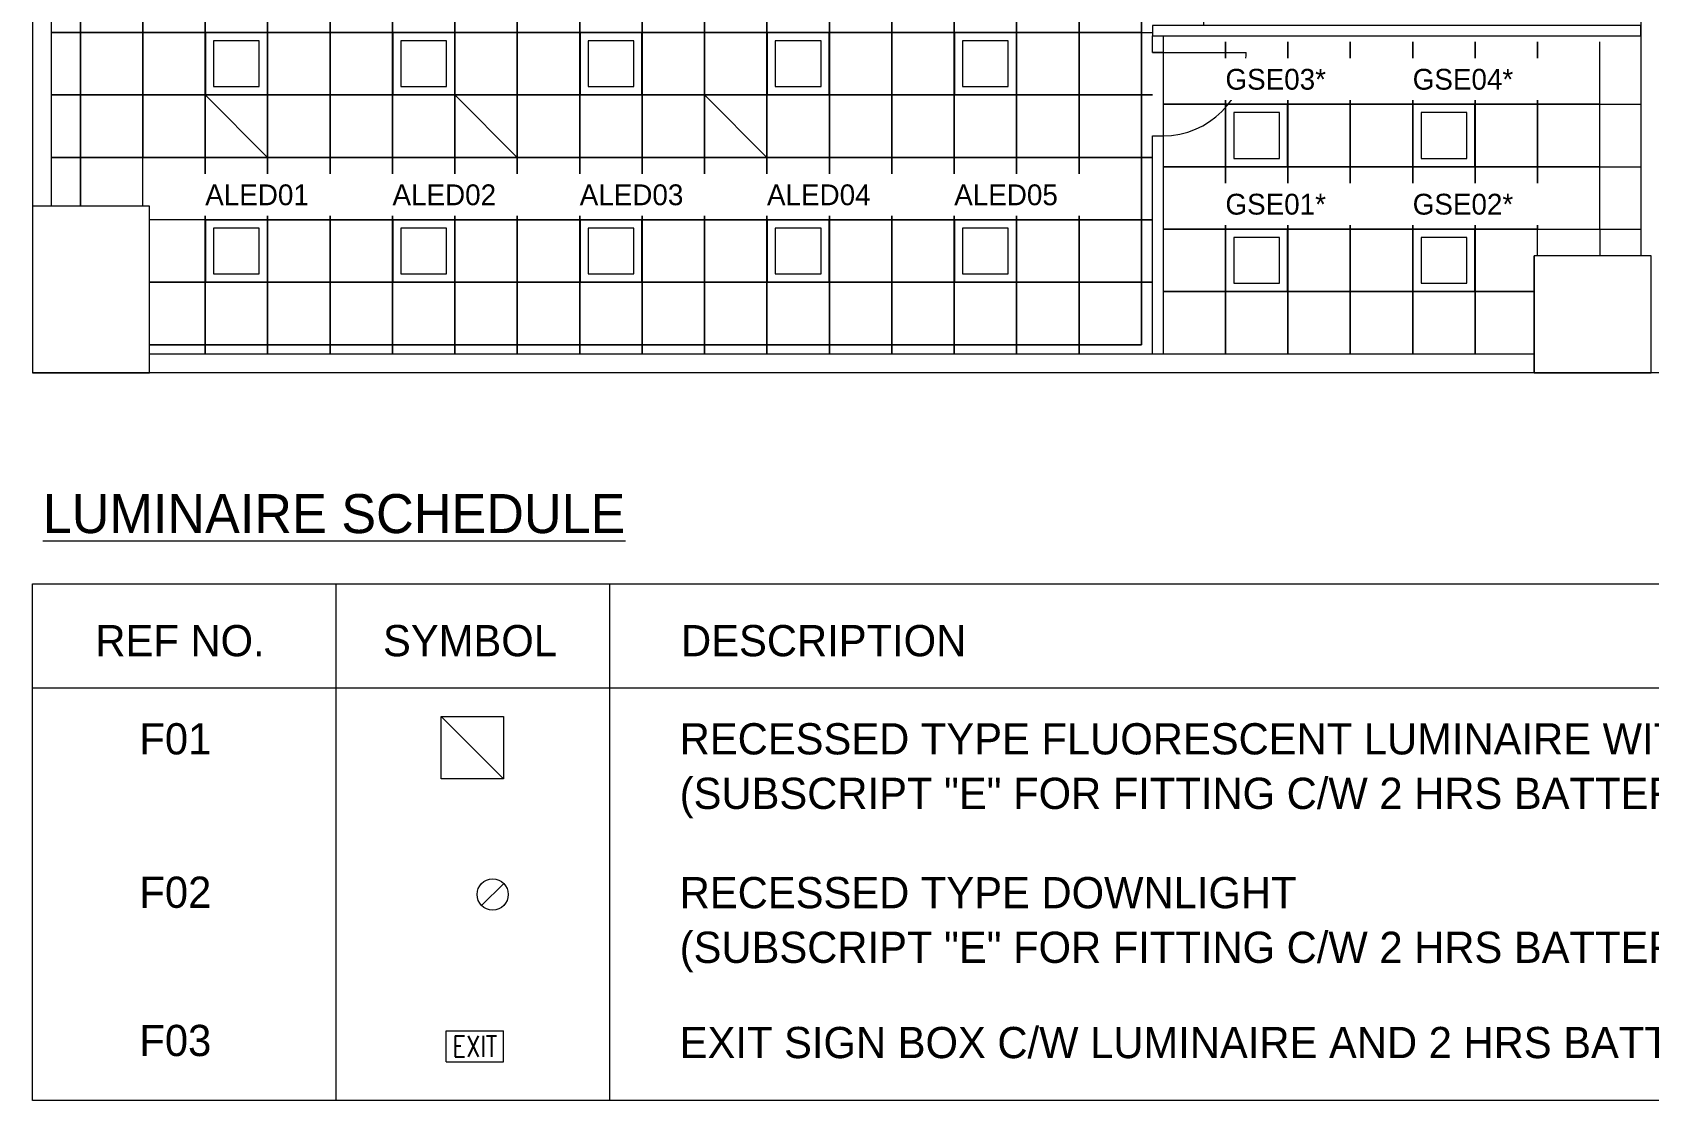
# Model space of a CAD drawing. Header units: millimetres. Extents: x 7453 to 109346, y -40506 to 46154.
# Drawn here: x 64346 to 79883, y 8934 to 19197 of the extents above; entities that cross this region are included whole.
import ezdxf
from ezdxf.enums import TextEntityAlignment as Align

# ---------------------------------------------------------------- set-up
doc = ezdxf.new("R2010")
doc.units = ezdxf.units.MM
doc.layers.get('0').update_dxf_attribs({"lineweight": 9})
for name, color, linetype, lineweight in [('ARCH', 7, 'Continuous', 5), ('Ceiling Grid', 254, 'Continuous', 5), ('Lighting', 3, 'Continuous', 18)]:
    doc.layers.add(name, color=color, linetype=linetype, lineweight=lineweight)
doc.layers.add('E-LIGHT-DRAFT', color=1, linetype='Continuous')
doc.layers.add('E-OFFICE-WORK', color=7, linetype='Continuous')
doc.layers.get('E-LIGHT-DRAFT').off()
doc.styles.add('20S', font='SIMPLEX.shx', dxfattribs={"height": 200})

# ---------------------------------------------------------------- blocks, each defined once
blk = doc.blocks.new('T5')
at = {"layer": 'Lighting', "lineweight": 15}
blk.add_line((0, 0), (-600, 600), dxfattribs=at)
blk.add_lwpolyline([(-600, 600), (0, 600), (0, 0), (-600, 0)], close=True, dxfattribs=at)

msp = doc.modelspace()

# ---------------------------------------------------------------- linework, layer by layer
at = {"lineweight": 15}
for p, q in [((67264, 13900), (67264, 8934)), ((69894, 13900), (69894, 8934)), ((64346, 12900), (99829, 12900))]:
    msp.add_line(p, q, dxfattribs=at)
msp.add_lwpolyline([(64346, 13900), (99829, 13900), (99829, 8934), (64346, 8934)], close=True, dxfattribs=at)
at = {"layer": 'ARCH', "linetype": 'ByBlock', "lineweight": 9}
for p, q in [((64346, 38776), (64346, 15926)), ((64526, 30363), (64526, 17526))]:
    msp.add_line(p, q, dxfattribs=at)
at = {"layer": 'ARCH', "lineweight": 15}
for p, q in [((79808, 30363), (79808, 17051)), ((75115, 19003), (76015, 19003)), ((78783, 15926), (78783, 17051)), ((78783, 16106), (65471, 16106)), ((109346, 15926), (64346, 15926))]:
    msp.add_line(p, q, dxfattribs=at)
for points in [[(79808, 19263), (75115, 19263), (75115, 19163), (79808, 19163)], [(75215, 19003), (75115, 19003), (75115, 19163), (75215, 19163)], [(75215, 18203), (75215, 16106), (75115, 16106), (75115, 18203)], [(64346, 15926), (65471, 15926), (65471, 17526), (64346, 17526)], [(78783, 15926), (79908, 15926), (79908, 17051), (78783, 17051)]]:
    msp.add_lwpolyline(points, close=True, dxfattribs=at)
msp.add_arc((75215, 19003), 800, 270, 0, dxfattribs=at)
at = {"layer": 'Ceiling Grid', "lineweight": 15}
for p, q in [((64808, 19196), (64808, 19796)), ((64808, 19196), (64526, 19196)), ((64526, 19196), (64808, 19196)), ((64808, 18596), (64808, 19196)), ((75008, 19196), (75008, 18596)), ((75215, 19106), (75215, 18506)), ((75815, 18506), (75815, 19106)), ((75815, 19106), (75815, 18506)), ((76415, 18506), (76415, 19106)), ((76415, 19106), (76415, 18506)), ((77015, 18506), (77015, 19106)), ((77015, 19106), (77015, 18506)), ((77615, 18506), (77615, 19106)), ((77615, 19106), (77615, 18506)), ((78215, 18506), (78215, 19106)), ((78215, 19106), (78215, 18506)), ((78815, 18506), (78815, 19106)), ((78815, 19106), (78815, 18506)), ((79415, 18506), (79415, 19106)), ((64808, 18596), (64526, 18596)), ((64526, 18596), (64808, 18596)), ((64808, 17996), (64808, 18596)), ((75115, 18596), (75008, 18596)), ((75008, 18596), (75008, 17996)), ((75008, 18596), (75115, 18596)), ((75215, 18506), (75815, 18506)), ((75815, 18506), (76415, 18506)), ((76415, 18506), (77015, 18506)), ((77015, 18506), (77615, 18506)), ((77615, 18506), (78215, 18506)), ((78215, 18506), (78815, 18506)), ((78815, 18506), (79415, 18506)), ((79415, 18506), (79808, 18506)), ((64808, 17996), (64526, 17996)), ((64526, 17996), (64808, 17996)), ((64808, 17526), (64808, 17996)), ((65408, 17996), (64808, 17996)), ((64808, 17996), (64808, 17526)), ((65408, 17526), (65408, 17996)), ((66008, 17996), (65408, 17996)), ((66008, 17396), (66008, 17996)), ((75115, 17996), (75008, 17996)), ((75008, 17996), (75008, 17396)), ((75008, 17996), (75115, 17996)), ((79415, 17906), (79808, 17906)), ((66008, 17396), (65471, 17396)), ((66008, 16796), (66008, 17396)), ((75115, 17396), (75008, 17396)), ((75008, 17396), (75008, 16796)), ((75008, 17396), (75115, 17396)), ((78815, 17306), (78215, 17306)), ((78215, 17306), (78215, 16706)), ((78815, 17051), (78815, 17306)), ((79415, 17306), (79415, 17051)), ((79415, 17306), (79808, 17306)), ((66008, 16796), (65471, 16796)), ((65471, 16796), (66008, 16796)), ((66008, 16196), (66008, 16796)), ((75115, 16796), (75008, 16796)), ((75008, 16796), (75008, 16196)), ((75008, 16796), (75115, 16796)), ((75815, 16706), (75215, 16706)), ((75215, 16706), (75215, 16106)), ((75815, 16106), (75815, 16706)), ((76415, 16706), (75815, 16706)), ((75815, 16706), (75815, 16106)), ((76415, 16106), (76415, 16706)), ((77015, 16706), (76415, 16706)), ((76415, 16706), (76415, 16106)), ((77015, 16106), (77015, 16706)), ((77615, 16706), (77015, 16706)), ((77015, 16706), (77015, 16106)), ((77615, 16106), (77615, 16706)), ((78215, 16706), (77615, 16706)), ((77615, 16706), (77615, 16106)), ((78783, 16706), (78215, 16706)), ((78215, 16706), (78215, 16106)), ((78215, 16706), (78783, 16706)), ((78215, 16106), (78215, 16706)), ((66008, 16196), (65471, 16196)), ((65471, 16196), (66008, 16196)), ((66008, 16106), (66008, 16196)), ((66608, 16196), (66008, 16196)), ((66008, 16196), (66008, 16106)), ((66608, 16106), (66608, 16196)), ((67208, 16196), (66608, 16196)), ((66608, 16196), (66608, 16106)), ((67208, 16106), (67208, 16196)), ((67808, 16196), (67208, 16196)), ((67208, 16196), (67208, 16106)), ((67808, 16106), (67808, 16196)), ((68408, 16196), (67808, 16196)), ((67808, 16196), (67808, 16106)), ((68408, 16106), (68408, 16196)), ((69008, 16196), (68408, 16196)), ((68408, 16196), (68408, 16106)), ((69008, 16106), (69008, 16196)), ((69608, 16196), (69008, 16196)), ((69008, 16196), (69008, 16106)), ((69608, 16106), (69608, 16196)), ((70208, 16196), (69608, 16196)), ((69608, 16196), (69608, 16106)), ((70208, 16106), (70208, 16196)), ((70808, 16196), (70208, 16196)), ((70208, 16196), (70208, 16106)), ((70808, 16106), (70808, 16196)), ((71408, 16196), (70808, 16196)), ((70808, 16196), (70808, 16106)), ((71408, 16106), (71408, 16196)), ((72008, 16196), (71408, 16196)), ((71408, 16196), (71408, 16106)), ((72008, 16106), (72008, 16196)), ((72608, 16196), (72008, 16196)), ((72008, 16196), (72008, 16106)), ((72608, 16106), (72608, 16196)), ((73208, 16196), (72608, 16196)), ((72608, 16196), (72608, 16106)), ((73208, 16106), (73208, 16196)), ((73808, 16196), (73208, 16196)), ((73208, 16196), (73208, 16106)), ((73808, 16106), (73808, 16196)), ((74408, 16196), (73808, 16196)), ((73808, 16196), (73808, 16106)), ((74408, 16106), (74408, 16196)), ((75008, 16196), (74408, 16196)), ((74408, 16196), (74408, 16106))]:
    msp.add_line(p, q, dxfattribs=at)
for points in [[(65408, 19796), (64808, 19796), (64808, 19196), (65408, 19196)], [(66008, 19796), (65408, 19796), (65408, 19196), (66008, 19196)], [(66608, 19796), (66008, 19796), (66008, 19196), (66608, 19196)], [(67208, 19796), (66608, 19796), (66608, 19196), (67208, 19196)], [(67808, 19796), (67208, 19796), (67208, 19196), (67808, 19196)], [(68408, 19796), (67808, 19796), (67808, 19196), (68408, 19196)], [(69008, 19796), (68408, 19796), (68408, 19196), (69008, 19196)], [(69608, 19796), (69008, 19796), (69008, 19196), (69608, 19196)], [(70208, 19796), (69608, 19796), (69608, 19196), (70208, 19196)], [(70808, 19796), (70208, 19796), (70208, 19196), (70808, 19196)], [(71408, 19796), (70808, 19796), (70808, 19196), (71408, 19196)], [(72008, 19796), (71408, 19796), (71408, 19196), (72008, 19196)], [(72608, 19796), (72008, 19796), (72008, 19196), (72608, 19196)], [(73208, 19796), (72608, 19796), (72608, 19196), (73208, 19196)], [(73808, 19796), (73208, 19796), (73208, 19196), (73808, 19196)], [(74408, 19796), (73808, 19796), (73808, 19196), (74408, 19196)], [(75008, 19796), (74408, 19796), (74408, 19196), (75008, 19196)], [(65408, 19196), (64808, 19196), (64808, 18596), (65408, 18596)], [(66008, 19196), (65408, 19196), (65408, 18596), (66008, 18596)], [(66608, 19196), (66008, 19196), (66008, 18596), (66608, 18596)], [(67208, 19196), (66608, 19196), (66608, 18596), (67208, 18596)], [(67808, 19196), (67208, 19196), (67208, 18596), (67808, 18596)], [(68408, 19196), (67808, 19196), (67808, 18596), (68408, 18596)], [(69008, 19196), (68408, 19196), (68408, 18596), (69008, 18596)], [(69608, 19196), (69008, 19196), (69008, 18596), (69608, 18596)], [(70208, 19196), (69608, 19196), (69608, 18596), (70208, 18596)], [(70808, 19196), (70208, 19196), (70208, 18596), (70808, 18596)], [(71408, 19196), (70808, 19196), (70808, 18596), (71408, 18596)], [(72008, 19196), (71408, 19196), (71408, 18596), (72008, 18596)], [(72608, 19196), (72008, 19196), (72008, 18596), (72608, 18596)], [(73208, 19196), (72608, 19196), (72608, 18596), (73208, 18596)], [(73808, 19196), (73208, 19196), (73208, 18596), (73808, 18596)], [(74408, 19196), (73808, 19196), (73808, 18596), (74408, 18596)], [(75008, 19196), (74408, 19196), (74408, 18596), (75008, 18596)], [(65408, 18596), (64808, 18596), (64808, 17996), (65408, 17996)], [(66008, 18596), (65408, 18596), (65408, 17996), (66008, 17996)], [(66608, 18596), (66008, 18596), (66008, 17996), (66608, 17996)], [(67208, 18596), (66608, 18596), (66608, 17996), (67208, 17996)], [(67808, 18596), (67208, 18596), (67208, 17996), (67808, 17996)], [(68408, 18596), (67808, 18596), (67808, 17996), (68408, 17996)], [(69008, 18596), (68408, 18596), (68408, 17996), (69008, 17996)], [(69608, 18596), (69008, 18596), (69008, 17996), (69608, 17996)], [(70208, 18596), (69608, 18596), (69608, 17996), (70208, 17996)], [(70808, 18596), (70208, 18596), (70208, 17996), (70808, 17996)], [(71408, 18596), (70808, 18596), (70808, 17996), (71408, 17996)], [(72008, 18596), (71408, 18596), (71408, 17996), (72008, 17996)], [(72608, 18596), (72008, 18596), (72008, 17996), (72608, 17996)], [(73208, 18596), (72608, 18596), (72608, 17996), (73208, 17996)], [(73808, 18596), (73208, 18596), (73208, 17996), (73808, 17996)], [(74408, 18596), (73808, 18596), (73808, 17996), (74408, 17996)], [(75008, 18596), (74408, 18596), (74408, 17996), (75008, 17996)], [(75815, 18506), (75215, 18506), (75215, 17906), (75815, 17906)], [(76415, 18506), (75815, 18506), (75815, 17906), (76415, 17906)], [(77015, 18506), (76415, 18506), (76415, 17906), (77015, 17906)], [(77615, 18506), (77015, 18506), (77015, 17906), (77615, 17906)], [(78215, 18506), (77615, 18506), (77615, 17906), (78215, 17906)], [(78815, 18506), (78215, 18506), (78215, 17906), (78815, 17906)], [(79415, 18506), (78815, 18506), (78815, 17906), (79415, 17906)], [(66608, 17996), (66008, 17996), (66008, 17396), (66608, 17396)], [(67208, 17996), (66608, 17996), (66608, 17396), (67208, 17396)], [(67808, 17996), (67208, 17996), (67208, 17396), (67808, 17396)], [(68408, 17996), (67808, 17996), (67808, 17396), (68408, 17396)], [(69008, 17996), (68408, 17996), (68408, 17396), (69008, 17396)], [(69608, 17996), (69008, 17996), (69008, 17396), (69608, 17396)], [(70208, 17996), (69608, 17996), (69608, 17396), (70208, 17396)], [(70808, 17996), (70208, 17996), (70208, 17396), (70808, 17396)], [(71408, 17996), (70808, 17996), (70808, 17396), (71408, 17396)], [(72008, 17996), (71408, 17996), (71408, 17396), (72008, 17396)], [(72608, 17996), (72008, 17996), (72008, 17396), (72608, 17396)], [(73208, 17996), (72608, 17996), (72608, 17396), (73208, 17396)], [(73808, 17996), (73208, 17996), (73208, 17396), (73808, 17396)], [(74408, 17996), (73808, 17996), (73808, 17396), (74408, 17396)], [(75008, 17996), (74408, 17996), (74408, 17396), (75008, 17396)], [(75815, 17906), (75215, 17906), (75215, 17306), (75815, 17306)], [(76415, 17906), (75815, 17906), (75815, 17306), (76415, 17306)], [(77015, 17906), (76415, 17906), (76415, 17306), (77015, 17306)], [(77615, 17906), (77015, 17906), (77015, 17306), (77615, 17306)], [(78215, 17906), (77615, 17906), (77615, 17306), (78215, 17306)], [(78815, 17906), (78215, 17906), (78215, 17306), (78815, 17306)], [(79415, 17906), (78815, 17906), (78815, 17306), (79415, 17306)], [(66608, 17396), (66008, 17396), (66008, 16796), (66608, 16796)], [(67208, 17396), (66608, 17396), (66608, 16796), (67208, 16796)], [(67808, 17396), (67208, 17396), (67208, 16796), (67808, 16796)], [(68408, 17396), (67808, 17396), (67808, 16796), (68408, 16796)], [(69008, 17396), (68408, 17396), (68408, 16796), (69008, 16796)], [(69608, 17396), (69008, 17396), (69008, 16796), (69608, 16796)], [(70208, 17396), (69608, 17396), (69608, 16796), (70208, 16796)], [(70808, 17396), (70208, 17396), (70208, 16796), (70808, 16796)], [(71408, 17396), (70808, 17396), (70808, 16796), (71408, 16796)], [(72008, 17396), (71408, 17396), (71408, 16796), (72008, 16796)], [(72608, 17396), (72008, 17396), (72008, 16796), (72608, 16796)], [(73208, 17396), (72608, 17396), (72608, 16796), (73208, 16796)], [(73808, 17396), (73208, 17396), (73208, 16796), (73808, 16796)], [(74408, 17396), (73808, 17396), (73808, 16796), (74408, 16796)], [(75008, 17396), (74408, 17396), (74408, 16796), (75008, 16796)], [(75815, 17306), (75215, 17306), (75215, 16706), (75815, 16706)], [(76415, 17306), (75815, 17306), (75815, 16706), (76415, 16706)], [(77015, 17306), (76415, 17306), (76415, 16706), (77015, 16706)], [(77615, 17306), (77015, 17306), (77015, 16706), (77615, 16706)], [(78215, 17306), (77615, 17306), (77615, 16706), (78215, 16706)], [(66608, 16796), (66008, 16796), (66008, 16196), (66608, 16196)], [(67208, 16796), (66608, 16796), (66608, 16196), (67208, 16196)], [(67808, 16796), (67208, 16796), (67208, 16196), (67808, 16196)], [(68408, 16796), (67808, 16796), (67808, 16196), (68408, 16196)], [(69008, 16796), (68408, 16796), (68408, 16196), (69008, 16196)], [(69608, 16796), (69008, 16796), (69008, 16196), (69608, 16196)], [(70208, 16796), (69608, 16796), (69608, 16196), (70208, 16196)], [(70808, 16796), (70208, 16796), (70208, 16196), (70808, 16196)], [(71408, 16796), (70808, 16796), (70808, 16196), (71408, 16196)], [(72008, 16796), (71408, 16796), (71408, 16196), (72008, 16196)], [(72608, 16796), (72008, 16796), (72008, 16196), (72608, 16196)], [(73208, 16796), (72608, 16796), (72608, 16196), (73208, 16196)], [(73808, 16796), (73208, 16796), (73208, 16196), (73808, 16196)], [(74408, 16796), (73808, 16796), (73808, 16196), (74408, 16196)], [(75008, 16796), (74408, 16796), (74408, 16196), (75008, 16196)]]:
    msp.add_lwpolyline(points, close=True, dxfattribs=at)
msp.add_lwpolyline([(75608, 19263), (75608, 19796), (75008, 19796), (75008, 19196), (75115, 19196)], dxfattribs=at)
at = {"layer": 'E-OFFICE-WORK', "lineweight": 15}
for points in [[(66011, 18598), (66606, 18598), (66606, 19193), (66011, 19193)], [(66088, 18676), (66528, 18676), (66528, 19116), (66088, 19116)], [(67811, 18598), (68406, 18598), (68406, 19193), (67811, 19193)], [(67888, 18676), (68328, 18676), (68328, 19116), (67888, 19116)], [(69611, 18598), (70206, 18598), (70206, 19193), (69611, 19193)], [(69688, 18676), (70128, 18676), (70128, 19116), (69688, 19116)], [(71411, 18598), (72006, 18598), (72006, 19193), (71411, 19193)], [(71488, 18676), (71928, 18676), (71928, 19116), (71488, 19116)], [(73211, 18598), (73806, 18598), (73806, 19193), (73211, 19193)], [(73288, 18676), (73728, 18676), (73728, 19116), (73288, 19116)], [(75817, 17908), (76412, 17908), (76412, 18503), (75817, 18503)], [(77617, 17908), (78212, 17908), (78212, 18503), (77617, 18503)], [(75895, 17986), (76335, 17986), (76335, 18426), (75895, 18426)], [(77695, 17986), (78135, 17986), (78135, 18426), (77695, 18426)], [(66011, 16798), (66606, 16798), (66606, 17393), (66011, 17393)], [(66088, 16876), (66528, 16876), (66528, 17316), (66088, 17316)], [(67811, 16798), (68406, 16798), (68406, 17393), (67811, 17393)], [(67888, 16876), (68328, 16876), (68328, 17316), (67888, 17316)], [(69611, 16798), (70206, 16798), (70206, 17393), (69611, 17393)], [(69688, 16876), (70128, 16876), (70128, 17316), (69688, 17316)], [(71411, 16798), (72006, 16798), (72006, 17393), (71411, 17393)], [(71488, 16876), (71928, 16876), (71928, 17316), (71488, 17316)], [(73211, 16798), (73806, 16798), (73806, 17393), (73211, 17393)], [(73288, 16876), (73728, 16876), (73728, 17316), (73288, 17316)], [(75817, 16708), (76412, 16708), (76412, 17303), (75817, 17303)], [(77617, 16708), (78212, 16708), (78212, 17303), (77617, 17303)], [(75895, 16786), (76335, 16786), (76335, 17226), (75895, 17226)], [(77695, 16786), (78135, 16786), (78135, 17226), (77695, 17226)]]:
    msp.add_lwpolyline(points, close=True, dxfattribs=at)
at = {"layer": 'Lighting', "lineweight": 15}
msp.add_line((68665, 10809), (68877, 11021), dxfattribs=at)
at = {"layer": 'Lighting', "lineweight": 9}
for p, q in [((68325, 9306), (68325, 9606)), ((68325, 9606), (68875, 9606)), ((68875, 9306), (68875, 9606)), ((68325, 9306), (68875, 9306))]:
    msp.add_line(p, q, dxfattribs=at)
at = {"layer": 'Lighting', "lineweight": 15}
msp.add_circle((68771, 10915), 150, dxfattribs=at)

# ---------------------------------------------------------------- block references
at = {"layer": 'E-LIGHT-DRAFT', "lineweight": 15}
for p in [(66608, 17996), (69008, 17996), (71408, 17996)]:
    msp.add_blockref('T5', p, dxfattribs=at)
at = {"layer": 'Lighting', "lineweight": 15}
msp.add_blockref('T5', (68875, 12025), dxfattribs=at)

# ---------------------------------------------------------------- texts
at = {"linetype": 'ByBlock', "lineweight": 15}
for s, height, p in [('%%ULUMINAIRE SCHEDULE', 375, (64446, 14386)), ('REF NO.', 300, (64952, 13203)), ('SYMBOL', 300, (67717, 13203)), ('DESCRIPTION', 300, (70582, 13203)), ('F01', 300, (65375, 12260)), ('RECESSED TYPE FLUORESCENT LUMINAIRE WITH PARABOLIC REFLECTOR', 300, (70569, 12260)), ('(SUBSCRIPT "E" FOR FITTING C/W 2 HRS BATTERY)', 300, (70569, 11736)), ('F02', 300, (65375, 10786)), ('RECESSED TYPE DOWNLIGHT', 300, (70569, 10782)), ('(SUBSCRIPT "E" FOR FITTING C/W 2 HRS BATTERY)', 300, (70569, 10257)), ('F03', 300, (65375, 9362)), ('EXIT SIGN BOX C/W LUMINAIRE AND 2 HRS BATTERY', 300, (70569, 9342))]:
    msp.add_text(s, height=height, dxfattribs=at).set_placement(p)
at = {"layer": 'Lighting', "lineweight": 9, "style": '20S', "width": 0.8}
msp.add_text('EXIT', height=200, dxfattribs=at).set_placement((68600, 9456), align=Align.MIDDLE)

# ---------------------------------------------------------------- next in the draw order: texts
at = {"layer": 'E-OFFICE-WORK', "lineweight": 15, "char_height": 200, "width": 1150, "attachment_point": 1, "bg_fill": 3, "box_fill_scale": 1.5, "bg_fill_color": 256, "bg_fill_true_color": 13158600, "bg_fill_transparency": 0}
for s, insert in [('GSE03*', (75815, 18846)), ('GSE04*', (77615, 18846)), ('ALED01', (66008, 17736)), ('ALED02', (67808, 17736)), ('ALED03', (69608, 17736)), ('ALED04', (71408, 17736)), ('ALED05', (73208, 17736)), ('GSE01*', (75815, 17646)), ('GSE02*', (77615, 17646))]:
    msp.add_mtext(s, dxfattribs=dict(at, insert=insert))

doc.saveas('drawing.dxf')
